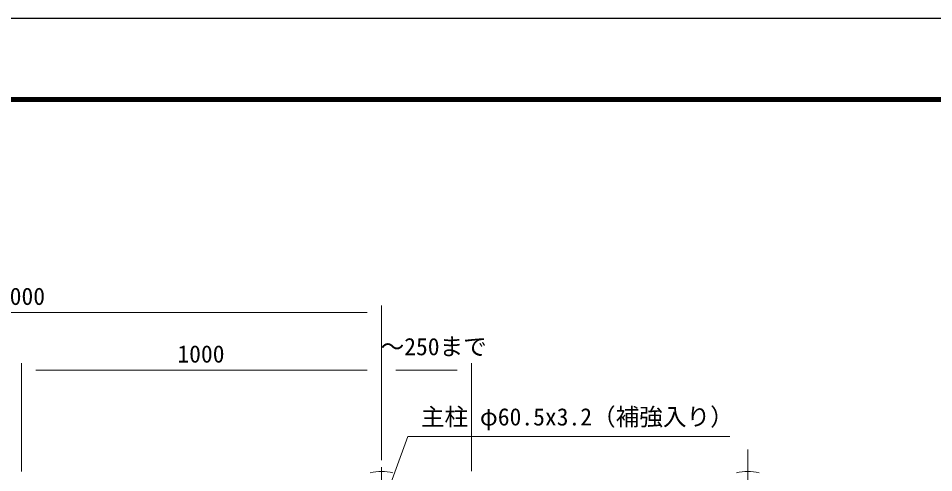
# Model space of a CAD drawing. Units: millimetres, scale not verified. Extents: x -4200 to 4200, y -2970 to 2970.
# Drawn here: x -1896 to 646, y 1709 to 2970 of the extents above; entities that cross this region are included whole.
import ezdxf
from ezdxf.enums import TextEntityAlignment as Align

# ---------------------------------------------------------------- set-up
doc = ezdxf.new("R2010")
doc.units = ezdxf.units.MM
doc.header["$LTSCALE"] = 10
doc.linetypes.add('USER1', pattern=[50.8, 31.75, -6.35, 6.35, -6.35])
for name, color, linetype, lineweight in [('0-0_D-TTL', 7, 'Continuous', 25), ('0-3_D-STR3', 3, 'Continuous', 13), ('0-4_D-BMK', 2, 'USER1', 13), ('0-5_D-STR-DIM', 7, 'Continuous', 13), ('0-8_D-STR-TXT', 7, 'Continuous', 13)]:
    doc.layers.add(name, color=color, linetype=linetype, lineweight=lineweight)
doc.styles.add('ＭＳ ゴシック', font='')
doc.styles.get('ＭＳ ゴシック').set_extended_font_data('MS Gothic')

msp = doc.modelspace()

# ---------------------------------------------------------------- linework, layer by layer
at = {"layer": '0-0_D-TTL', "color": 2}
msp.add_lwpolyline([(-4199.68, 2970), (4200.32, 2970), (4200.32, -2970), (-4199.68, -2970)], close=True, dxfattribs=at)
at = {"layer": '0-0_D-TTL'}
for points in [[(-3929.68, 2750), (3930.32, 2750), (3930.32, -2750), (-3929.68, -2750)], [(-3927.18, 2747.5), (3927.82, 2747.5), (3927.82, -2747.5), (-3927.18, -2747.5)], [(-3924.68, 2745), (3925.32, 2745), (3925.32, -2745), (-3924.68, -2745)], [(-3922.18, 2742.5), (3922.82, 2742.5), (3922.82, -2742.5), (-3922.18, -2742.5)], [(-3919.68, 2740), (3920.32, 2740), (3920.32, -2740), (-3919.68, -2740)]]:
    msp.add_lwpolyline(points, close=True, dxfattribs=at)
at = {"layer": '0-3_D-STR3'}
for centre in [(-886.94, 1552.51), (129.9, 1552.51)]:
    msp.add_arc(centre, 160, 78.66399, 101.33601, dxfattribs=at)
at = {"layer": '0-4_D-BMK'}
for p, q in [((129.9, 1773.43), (129.9, -432.87)), ((-886.94, 1724.43), (-886.94, -481.87)), ((129.9, 1724.43), (129.9, -431.87))]:
    msp.add_line(p, q, dxfattribs=at)
at = {"layer": '0-5_D-STR-DIM'}
for p, q in [((-886.94, 1744.43), (-886.94, 2173.62)), ((-2846.94, 2153.62), (-926.94, 2153.62)), ((-1886.94, 1712.8), (-1886.94, 2013.62)), ((-1886.94, 1713.3), (-1886.94, 2013.62)), ((-886.94, 1744.43), (-886.94, 2013.62)), ((-886.94, 1744.43), (-886.94, 2013.62)), ((-636.94, 1713.3), (-636.94, 2013.62)), ((-1846.94, 1993.62), (-926.94, 1993.62)), ((-846.94, 1993.62), (-676.94, 1993.62))]:
    msp.add_line(p, q, dxfattribs=at)
at = {"layer": '0-8_D-STR-TXT'}
msp.add_lwpolyline([(80.66, 1809.86), (-813.61, 1809.86), (-885.91, 1612.15)], dxfattribs=at)

# ---------------------------------------------------------------- texts
at = {"layer": '0-5_D-STR-DIM', "style": 'ＭＳ ゴシック'}
for s, p in [('2000', (-1952.19, 2160.36)), ('～250まで', (-889.54, 2020.72)), ('1000', (-1453.84, 2000.36))]:
    msp.add_text(s, height=48.09, dxfattribs=at).set_placement(p, align=Align.BOTTOM_LEFT)
at = {"layer": '0-8_D-STR-TXT', "style": 'ＭＳ ゴシック'}
msp.add_text('主柱 φ60.5x3.2（補強入り）', height=48.09, dxfattribs=at).set_placement((-777.71, 1825.87), align=Align.BOTTOM_LEFT)

doc.saveas('drawing.dxf')
